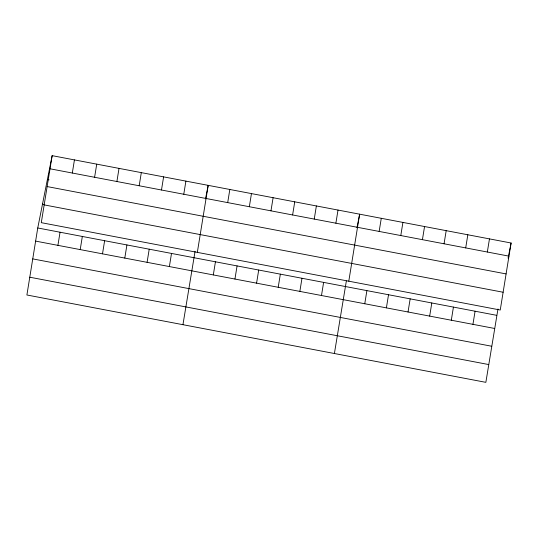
<?xml version="1.0" encoding="UTF-8"?>
<svg xmlns="http://www.w3.org/2000/svg" width="538" height="538" viewBox="0 0 538 538"><rect width="100%" height="100%" fill="white"/><g stroke="black" fill="none" stroke-linecap="round" stroke-linejoin="round"><path stroke-width="0.81" d="M52.146 155.657L41.291 222.671L500.246 310.022L511.1 243.008L52.146 155.657L37.754 227.977L26.9 294.992L485.854 382.343L497.973 308.967M57.916 245.355L60.048 232.221M72.314 173.034L74.439 159.9M80.209 249.598L82.341 236.464M94.601 177.278L96.732 164.144M102.502 253.842L104.628 240.708M116.894 181.521L119.019 168.387M124.796 258.079L126.921 244.951M139.187 185.765L141.312 172.631M147.089 262.322L149.214 249.188M161.481 190.008L163.606 176.874M169.376 266.566L171.508 253.432M183.774 194.252L185.899 181.118M182.947 324.69L195.065 251.313M197.338 252.369L208.193 185.361L205.496 198.885M213.31 274.931L215.435 261.798M227.702 202.611L229.827 189.477M234.945 279.047L237.07 265.913M249.336 206.726L251.461 193.593M256.579 283.163L258.704 270.029M270.97 210.849L273.102 197.715M278.213 287.285L280.345 274.151M292.611 214.965L294.737 201.831M299.854 291.401L301.979 278.267M314.246 219.08L316.371 205.946M321.489 295.517L323.614 282.383M335.88 223.203L338.012 210.069M334.401 353.513L346.358 280.937M348.792 281.199L359.646 214.185L356.956 227.709M364.764 303.755L366.889 290.621M379.155 231.434L381.281 218.3M386.398 307.87L388.523 294.737M400.79 235.557L402.915 222.423M408.033 311.993L410.164 298.859M422.424 239.672L424.556 226.538M429.674 316.109L431.799 302.975M444.065 243.788L446.19 230.654M451.308 320.224L453.433 307.09M465.7 247.91L467.825 234.776M472.942 324.347L475.074 311.213M487.334 252.026L489.466 238.892M508.094 258.126L511.1 243.008M50.021 168.791L508.975 256.142M47.398 179.524L49.045 179.84M47.142 186.572L506.09 273.923M42.502 204.11L44.156 204.427M44.17 204.891L503.124 292.242M37.754 227.977L496.709 315.329M35.629 241.111L494.583 328.462M32.744 258.892L491.698 346.243M29.778 277.211L488.733 364.562"/></g></svg>
